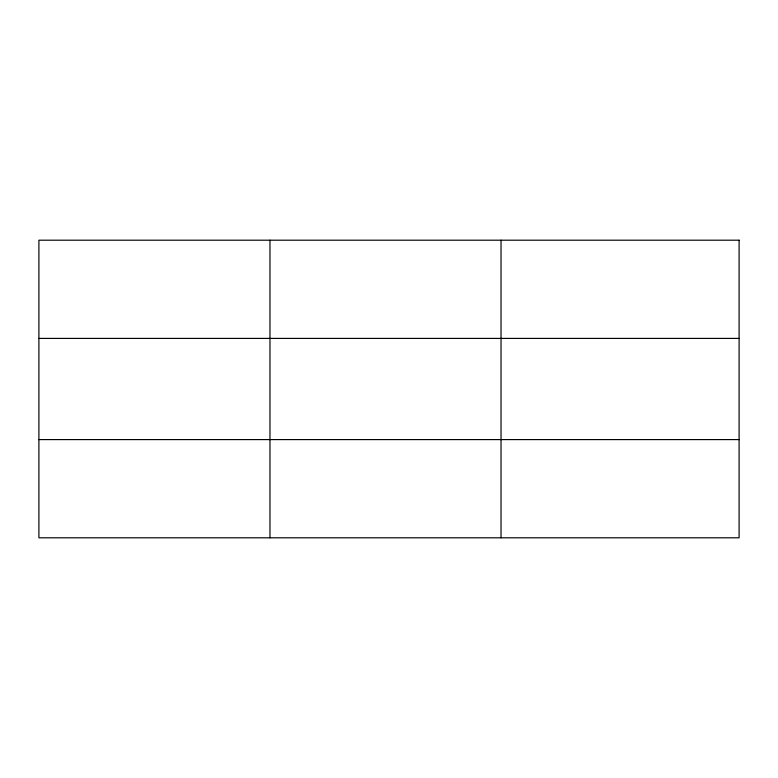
<?xml version="1.0" encoding="UTF-8"?>
<svg xmlns="http://www.w3.org/2000/svg" width="778" height="778" viewBox="0 0 778 778"><rect width="100%" height="100%" fill="white"/><g stroke="black" fill="none" stroke-linecap="round" stroke-linejoin="round"><path stroke-width="1.17" d="M269.966 537.802L269.966 240.198M501.032 537.802L501.032 240.198M38.9 338.411L739.1 338.411M38.9 439.589L739.1 439.589M739.1 240.198L739.1 537.802L38.9 537.802L38.9 240.198L739.1 240.198"/></g></svg>
